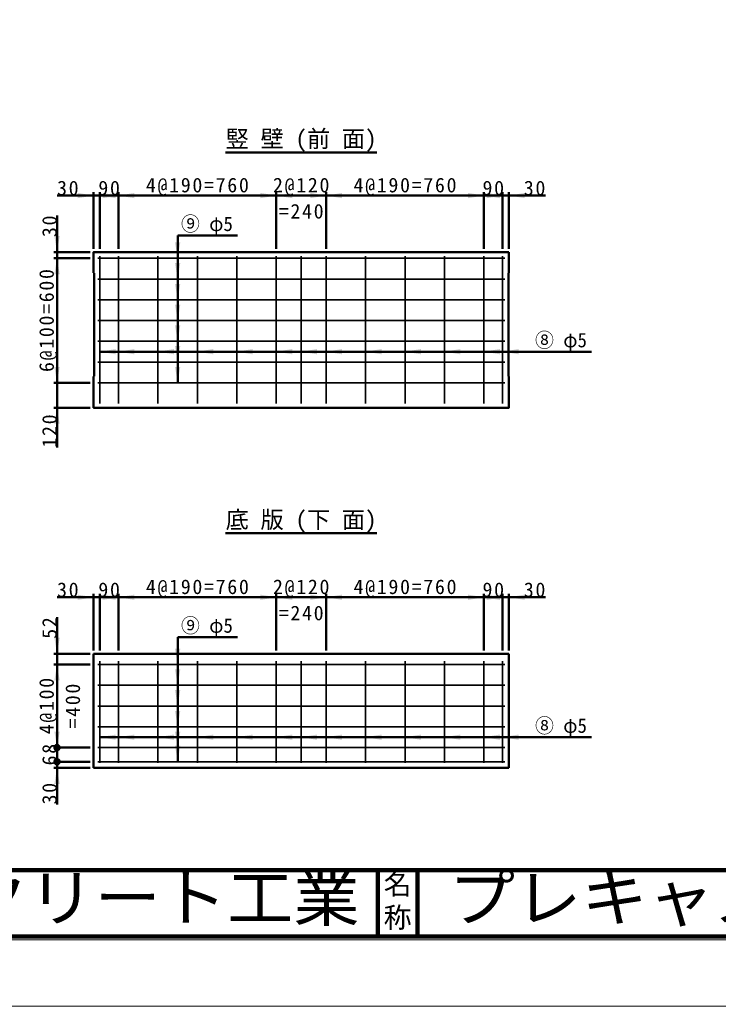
# Model space of a CAD drawing. Units: millimetres, scale not verified. Extents: x -2102 to 2102, y -1485 to 1485.
# Drawn here: x -1051 to 0, y -1485 to 0 of the extents above; entities that cross this region are included whole.
import ezdxf
from ezdxf.enums import TextEntityAlignment as Align

# ---------------------------------------------------------------- set-up
doc = ezdxf.new("R2010")
doc.units = ezdxf.units.MM
doc.header["$LTSCALE"] = 5
doc.layers.add('0-0_V-nasSTD', color=7, linetype='Continuous', lineweight=50)
doc.layers.add('0-1_0', color=7, linetype='Continuous', lineweight=100)
doc.styles.add('ＭＳ ゴシック', font='')
doc.styles.get('ＭＳ ゴシック').set_extended_font_data('MS Gothic')

msp = doc.modelspace()

# ---------------------------------------------------------------- linework, layer by layer
at = {"layer": '0-0_V-nasSTD'}
for p, q in [((-741.382, -199.67), (-513.882, -199.67)), ((-940.132, -264.67), (-995.132, -264.67)), ((-940.132, -259.67), (-940.132, -344.67)), ((-930.757, -264.67), (-940.132, -264.67)), ((-930.757, -259.67), (-930.757, -344.67)), ((-902.632, -264.67), (-930.757, -264.67)), ((-902.632, -259.67), (-902.632, -344.67)), ((-665.132, -264.67), (-902.632, -264.67)), ((-665.132, -259.67), (-665.132, -344.67)), ((-590.132, -264.67), (-665.132, -264.67)), ((-590.132, -259.67), (-590.132, -344.67)), ((-590.132, -264.67), (-352.632, -264.67)), ((-352.632, -259.67), (-352.632, -344.67)), ((-352.632, -264.67), (-324.507, -264.67)), ((-324.507, -259.67), (-324.507, -344.67)), ((-324.507, -264.67), (-315.132, -264.67)), ((-315.132, -259.67), (-315.132, -344.67)), ((-315.132, -264.67), (-260.132, -264.67)), ((-813.57, -324.67), (-723.57, -324.67)), ((-813.57, -324.67), (-813.57, -546.545)), ((-1000.132, -349.67), (-945.132, -349.67)), ((-315.132, -349.67), (-315.132, -380.92)), ((-945.132, -359.045), (-1000.132, -359.045)), ((-995.132, -359.045), (-995.132, -546.545)), ((-940.132, -380.92), (-939.351, -381.702)), ((-315.132, -380.92), (-315.914, -381.702)), ((-930.757, -499.67), (-190.757, -499.67)), ((-945.132, -546.545), (-1000.132, -546.545)), ((-995.132, -584.045), (-995.132, -546.545)), ((-945.132, -584.045), (-1000.132, -584.045)), ((-995.132, -584.045), (-995.132, -644.045)), ((-741.382, -773.097), (-513.882, -773.097)), ((-940.132, -869.347), (-995.132, -869.347)), ((-940.132, -864.347), (-940.132, -949.347)), ((-930.757, -869.347), (-940.132, -869.347)), ((-930.757, -864.347), (-930.757, -949.347)), ((-902.632, -869.347), (-930.757, -869.347)), ((-902.632, -864.347), (-902.632, -949.347)), ((-665.132, -869.347), (-902.632, -869.347)), ((-665.132, -864.347), (-665.132, -949.347)), ((-590.132, -869.347), (-665.132, -869.347)), ((-590.132, -864.347), (-590.132, -949.347)), ((-590.132, -869.347), (-352.632, -869.347)), ((-352.632, -864.347), (-352.632, -949.347)), ((-352.632, -869.347), (-324.507, -869.347)), ((-324.507, -864.347), (-324.507, -949.347)), ((-324.507, -869.347), (-315.132, -869.347)), ((-315.132, -864.347), (-315.132, -949.347)), ((-315.132, -869.347), (-260.132, -869.347)), ((-813.57, -929.347), (-813.57, -1116.847)), ((-813.57, -929.347), (-723.57, -929.347)), ((-1000.132, -954.347), (-945.132, -954.347)), ((-940.132, -954.347), (-940.132, -1126.222)), ((-315.132, -954.347), (-940.132, -954.347)), ((-315.132, -954.347), (-315.132, -1126.222)), ((-945.132, -970.597), (-1000.132, -970.597)), ((-995.132, -970.597), (-995.132, -1095.597)), ((-930.757, -1079.972), (-190.757, -1079.972)), ((-945.132, -1095.597), (-1000.132, -1095.597)), ((-995.132, -1116.847), (-995.132, -1095.597)), ((-945.132, -1116.847), (-1000.132, -1116.847)), ((-945.132, -1126.222), (-1000.132, -1126.222)), ((-995.132, -1126.222), (-995.132, -1116.847)), ((-995.132, -1126.222), (-995.132, -1181.222)), ((-315.132, -1126.222), (-940.132, -1126.222))]:
    msp.add_line(p, q, dxfattribs=at)
at = {"layer": '0-0_V-nasSTD', "lineweight": 35}
for p, q in [((-930.757, -355.92), (-930.757, -577.795)), ((-902.632, -355.92), (-902.632, -577.795)), ((-843.257, -355.92), (-843.257, -577.795)), ((-783.882, -355.92), (-783.882, -577.795)), ((-724.507, -355.92), (-724.507, -577.795)), ((-665.132, -355.92), (-665.132, -577.795)), ((-627.632, -355.92), (-627.632, -577.795)), ((-590.132, -355.92), (-590.132, -577.795)), ((-530.757, -355.92), (-530.757, -577.795)), ((-471.382, -355.92), (-471.382, -577.795)), ((-412.007, -355.92), (-412.007, -577.795)), ((-352.632, -355.92), (-352.632, -577.795)), ((-324.507, -355.92), (-324.507, -577.795)), ((-933.882, -359.045), (-321.382, -359.045)), ((-933.882, -390.295), (-321.382, -390.295)), ((-933.882, -421.545), (-321.382, -421.545)), ((-933.882, -452.795), (-321.382, -452.795)), ((-933.882, -484.045), (-321.382, -484.045)), ((-933.882, -515.295), (-321.382, -515.295)), ((-933.882, -546.545), (-321.382, -546.545)), ((-933.882, -970.597), (-321.382, -970.597)), ((-930.757, -965.597), (-930.757, -1118.722)), ((-902.632, -965.597), (-902.632, -1118.722)), ((-843.257, -965.597), (-843.257, -1118.722)), ((-783.882, -965.597), (-783.882, -1118.722)), ((-724.507, -965.597), (-724.507, -1118.722)), ((-665.132, -965.597), (-665.132, -1118.722)), ((-627.632, -965.597), (-627.632, -1118.722)), ((-590.132, -965.597), (-590.132, -1118.722)), ((-530.757, -965.597), (-530.757, -1118.722)), ((-471.382, -965.597), (-471.382, -1118.722)), ((-412.007, -965.597), (-412.007, -1118.722)), ((-352.632, -965.597), (-352.632, -1118.722)), ((-324.507, -965.597), (-324.507, -1118.722)), ((-933.882, -1001.847), (-321.382, -1001.847)), ((-933.882, -1033.097), (-321.382, -1033.097)), ((-933.882, -1064.347), (-321.382, -1064.347)), ((-933.882, -1095.597), (-321.382, -1095.597)), ((-933.882, -1116.847), (-321.382, -1116.847))]:
    msp.add_line(p, q, dxfattribs=at)
at = {"layer": '0-0_V-nasSTD', "lineweight": 100}
for p, q in [((-512.5, -1280), (-512.5, -1380)), ((-452.5, -1280), (-452.5, -1380)), ((-1997.5, -1380), (1997.5, -1380))]:
    msp.add_line(p, q, dxfattribs=at)
at = {"layer": '0-0_V-nasSTD', "lineweight": 18}
for points in [[(-2102.5, -1485), (-2102.5, 1485), (2102.5, 1485), (2102.5, -1485)], [(-2002.5, -1385), (-2002.5, 1385), (2002.5, 1385), (2002.5, -1385)]]:
    msp.add_lwpolyline(points, close=True, dxfattribs=at)
at = {"layer": '0-0_V-nasSTD'}
for points in [[(-995.132, -359.045), (-995.132, -349.67), (-995.132, -294.67)], [(-315.132, -349.67), (-940.132, -349.67), (-940.132, -380.92)], [(-940.132, -537.17), (-939.351, -536.389), (-939.351, -381.702)], [(-315.132, -537.17), (-315.914, -536.389), (-315.914, -381.702)], [(-940.132, -537.17), (-940.132, -584.045), (-315.132, -584.045), (-315.132, -537.17)], [(-995.132, -970.597), (-995.132, -954.347), (-995.132, -899.347)]]:
    msp.add_lwpolyline(points, dxfattribs=at)
for centre in [(-995.132, -1095.597), (-995.132, -1116.847)]:
    msp.add_circle(centre, 4, dxfattribs=at)
for points in [[(-964.132, -264.67), (-964.132, -260.67), (-940.132, -264.67)], [(-964.132, -268.67), (-964.132, -264.67), (-940.132, -264.67)], [(-930.757, -264.67), (-906.757, -264.67), (-906.757, -260.67)], [(-930.757, -264.67), (-906.757, -268.67), (-906.757, -264.67)], [(-926.632, -264.67), (-926.632, -260.67), (-902.632, -264.67)], [(-926.632, -268.67), (-926.632, -264.67), (-902.632, -264.67)], [(-902.632, -264.67), (-878.632, -264.67), (-878.632, -260.67)], [(-902.632, -264.67), (-878.632, -268.67), (-878.632, -264.67)], [(-689.132, -264.67), (-689.132, -260.67), (-665.132, -264.67)], [(-689.132, -268.67), (-689.132, -264.67), (-665.132, -264.67)], [(-665.132, -264.67), (-641.132, -264.67), (-641.132, -260.67)], [(-665.132, -264.67), (-641.132, -268.67), (-641.132, -264.67)], [(-614.132, -264.67), (-614.132, -260.67), (-590.132, -264.67)], [(-614.132, -268.67), (-614.132, -264.67), (-590.132, -264.67)], [(-590.132, -264.67), (-566.132, -264.67), (-566.132, -260.67)], [(-590.132, -264.67), (-566.132, -268.67), (-566.132, -264.67)], [(-376.632, -264.67), (-376.632, -260.67), (-352.632, -264.67)], [(-376.632, -268.67), (-376.632, -264.67), (-352.632, -264.67)], [(-352.632, -264.67), (-328.632, -264.67), (-328.632, -260.67)], [(-352.632, -264.67), (-328.632, -268.67), (-328.632, -264.67)], [(-348.507, -264.67), (-348.507, -260.67), (-324.507, -264.67)], [(-348.507, -268.67), (-348.507, -264.67), (-324.507, -264.67)], [(-315.132, -264.67), (-291.132, -264.67), (-291.132, -260.67)], [(-315.132, -264.67), (-291.132, -268.67), (-291.132, -264.67)], [(-999.132, -325.67), (-995.132, -349.67), (-995.132, -325.67)], [(-995.132, -349.67), (-995.132, -325.67), (-991.132, -325.67)], [(-817.57, -335.045), (-813.57, -359.045), (-813.57, -335.045)], [(-813.57, -359.045), (-813.57, -335.045), (-809.57, -335.045)], [(-999.132, -383.045), (-995.132, -383.045), (-995.132, -359.045)], [(-995.132, -383.045), (-995.132, -359.045), (-991.132, -383.045)], [(-817.57, -366.295), (-813.57, -390.295), (-813.57, -366.295)], [(-813.57, -390.295), (-813.57, -366.295), (-809.57, -366.295)], [(-817.57, -397.545), (-813.57, -421.545), (-813.57, -397.545)], [(-813.57, -421.545), (-813.57, -397.545), (-809.57, -397.545)], [(-817.57, -428.795), (-813.57, -452.795), (-813.57, -428.795)], [(-813.57, -452.795), (-813.57, -428.795), (-809.57, -428.795)], [(-817.57, -460.045), (-813.57, -484.045), (-813.57, -460.045)], [(-813.57, -484.045), (-813.57, -460.045), (-809.57, -460.045)], [(-930.757, -499.67), (-906.757, -499.67), (-906.757, -495.67)], [(-930.757, -499.67), (-906.757, -503.67), (-906.757, -499.67)], [(-902.632, -499.67), (-878.632, -499.67), (-878.632, -495.67)], [(-902.632, -499.67), (-878.632, -503.67), (-878.632, -499.67)], [(-843.257, -499.67), (-819.257, -499.67), (-819.257, -495.67)], [(-843.257, -499.67), (-819.257, -503.67), (-819.257, -499.67)], [(-817.57, -491.295), (-813.57, -515.295), (-813.57, -491.295)], [(-813.57, -515.295), (-813.57, -491.295), (-809.57, -491.295)], [(-783.882, -499.67), (-759.882, -499.67), (-759.882, -495.67)], [(-783.882, -499.67), (-759.882, -503.67), (-759.882, -499.67)], [(-724.507, -499.67), (-700.507, -499.67), (-700.507, -495.67)], [(-724.507, -499.67), (-700.507, -503.67), (-700.507, -499.67)], [(-665.132, -499.67), (-641.132, -499.67), (-641.132, -495.67)], [(-665.132, -499.67), (-641.132, -503.67), (-641.132, -499.67)], [(-627.632, -499.67), (-603.632, -499.67), (-603.632, -495.67)], [(-627.632, -499.67), (-603.632, -503.67), (-603.632, -499.67)], [(-590.132, -499.67), (-566.132, -499.67), (-566.132, -495.67)], [(-590.132, -499.67), (-566.132, -503.67), (-566.132, -499.67)], [(-530.757, -499.67), (-506.757, -499.67), (-506.757, -495.67)], [(-530.757, -499.67), (-506.757, -503.67), (-506.757, -499.67)], [(-471.382, -499.67), (-447.382, -499.67), (-447.382, -495.67)], [(-471.382, -499.67), (-447.382, -503.67), (-447.382, -499.67)], [(-412.007, -499.67), (-388.007, -499.67), (-388.007, -495.67)], [(-412.007, -499.67), (-388.007, -503.67), (-388.007, -499.67)], [(-352.632, -499.67), (-328.632, -499.67), (-328.632, -495.67)], [(-352.632, -499.67), (-328.632, -503.67), (-328.632, -499.67)], [(-324.507, -499.67), (-300.507, -499.67), (-300.507, -495.67)], [(-324.507, -499.67), (-300.507, -503.67), (-300.507, -499.67)], [(-999.132, -522.545), (-995.132, -546.545), (-995.132, -522.545)], [(-995.132, -546.545), (-995.132, -522.545), (-991.132, -522.545)], [(-817.57, -522.545), (-813.57, -546.545), (-813.57, -522.545)], [(-813.57, -546.545), (-813.57, -522.545), (-809.57, -522.545)], [(-999.132, -608.045), (-995.132, -608.045), (-995.132, -584.045)], [(-995.132, -608.045), (-995.132, -584.045), (-991.132, -608.045)], [(-964.132, -869.347), (-964.132, -865.347), (-940.132, -869.347)], [(-964.132, -873.347), (-964.132, -869.347), (-940.132, -869.347)], [(-930.757, -869.347), (-906.757, -869.347), (-906.757, -865.347)], [(-930.757, -869.347), (-906.757, -873.347), (-906.757, -869.347)], [(-926.632, -869.347), (-926.632, -865.347), (-902.632, -869.347)], [(-926.632, -873.347), (-926.632, -869.347), (-902.632, -869.347)], [(-902.632, -869.347), (-878.632, -869.347), (-878.632, -865.347)], [(-902.632, -869.347), (-878.632, -873.347), (-878.632, -869.347)], [(-689.132, -869.347), (-689.132, -865.347), (-665.132, -869.347)], [(-689.132, -873.347), (-689.132, -869.347), (-665.132, -869.347)], [(-665.132, -869.347), (-641.132, -869.347), (-641.132, -865.347)], [(-665.132, -869.347), (-641.132, -873.347), (-641.132, -869.347)], [(-614.132, -869.347), (-614.132, -865.347), (-590.132, -869.347)], [(-614.132, -873.347), (-614.132, -869.347), (-590.132, -869.347)], [(-590.132, -869.347), (-566.132, -869.347), (-566.132, -865.347)], [(-590.132, -869.347), (-566.132, -873.347), (-566.132, -869.347)], [(-376.632, -869.347), (-376.632, -865.347), (-352.632, -869.347)], [(-376.632, -873.347), (-376.632, -869.347), (-352.632, -869.347)], [(-352.632, -869.347), (-328.632, -869.347), (-328.632, -865.347)], [(-352.632, -869.347), (-328.632, -873.347), (-328.632, -869.347)], [(-348.507, -869.347), (-348.507, -865.347), (-324.507, -869.347)], [(-348.507, -873.347), (-348.507, -869.347), (-324.507, -869.347)], [(-315.132, -869.347), (-291.132, -869.347), (-291.132, -865.347)], [(-315.132, -869.347), (-291.132, -873.347), (-291.132, -869.347)], [(-999.132, -930.347), (-995.132, -954.347), (-995.132, -930.347)], [(-995.132, -954.347), (-995.132, -930.347), (-991.132, -930.347)], [(-817.57, -946.597), (-813.57, -970.597), (-813.57, -946.597)], [(-813.57, -970.597), (-813.57, -946.597), (-809.57, -946.597)], [(-999.132, -994.597), (-995.132, -994.597), (-995.132, -970.597)], [(-995.132, -994.597), (-995.132, -970.597), (-991.132, -994.597)], [(-817.57, -977.847), (-813.57, -1001.847), (-813.57, -977.847)], [(-813.57, -1001.847), (-813.57, -977.847), (-809.57, -977.847)], [(-817.57, -1009.097), (-813.57, -1033.097), (-813.57, -1009.097)], [(-813.57, -1033.097), (-813.57, -1009.097), (-809.57, -1009.097)], [(-817.57, -1040.347), (-813.57, -1064.347), (-813.57, -1040.347)], [(-813.57, -1064.347), (-813.57, -1040.347), (-809.57, -1040.347)], [(-999.132, -1071.597), (-995.132, -1095.597), (-995.132, -1071.597)], [(-995.132, -1095.597), (-995.132, -1071.597), (-991.132, -1071.597)], [(-930.757, -1079.972), (-906.757, -1079.972), (-906.757, -1075.972)], [(-930.757, -1079.972), (-906.757, -1083.972), (-906.757, -1079.972)], [(-902.632, -1079.972), (-878.632, -1079.972), (-878.632, -1075.972)], [(-902.632, -1079.972), (-878.632, -1083.972), (-878.632, -1079.972)], [(-843.257, -1079.972), (-819.257, -1079.972), (-819.257, -1075.972)], [(-843.257, -1079.972), (-819.257, -1083.972), (-819.257, -1079.972)], [(-817.57, -1071.597), (-813.57, -1095.597), (-813.57, -1071.597)], [(-813.57, -1095.597), (-813.57, -1071.597), (-809.57, -1071.597)], [(-783.882, -1079.972), (-759.882, -1079.972), (-759.882, -1075.972)], [(-783.882, -1079.972), (-759.882, -1083.972), (-759.882, -1079.972)], [(-724.507, -1079.972), (-700.507, -1079.972), (-700.507, -1075.972)], [(-724.507, -1079.972), (-700.507, -1083.972), (-700.507, -1079.972)], [(-665.132, -1079.972), (-641.132, -1079.972), (-641.132, -1075.972)], [(-665.132, -1079.972), (-641.132, -1083.972), (-641.132, -1079.972)], [(-627.632, -1079.972), (-603.632, -1079.972), (-603.632, -1075.972)], [(-627.632, -1079.972), (-603.632, -1083.972), (-603.632, -1079.972)], [(-590.132, -1079.972), (-566.132, -1079.972), (-566.132, -1075.972)], [(-590.132, -1079.972), (-566.132, -1083.972), (-566.132, -1079.972)], [(-530.757, -1079.972), (-506.757, -1079.972), (-506.757, -1075.972)], [(-530.757, -1079.972), (-506.757, -1083.972), (-506.757, -1079.972)], [(-471.382, -1079.972), (-447.382, -1079.972), (-447.382, -1075.972)], [(-471.382, -1079.972), (-447.382, -1083.972), (-447.382, -1079.972)], [(-412.007, -1079.972), (-388.007, -1079.972), (-388.007, -1075.972)], [(-412.007, -1079.972), (-388.007, -1083.972), (-388.007, -1079.972)], [(-352.632, -1079.972), (-328.632, -1079.972), (-328.632, -1075.972)], [(-352.632, -1079.972), (-328.632, -1083.972), (-328.632, -1079.972)], [(-324.507, -1079.972), (-300.507, -1079.972), (-300.507, -1075.972)], [(-324.507, -1079.972), (-300.507, -1083.972), (-300.507, -1079.972)], [(-817.57, -1092.847), (-813.57, -1116.847), (-813.57, -1092.847)], [(-813.57, -1116.847), (-813.57, -1092.847), (-809.57, -1092.847)], [(-999.132, -1150.222), (-995.132, -1150.222), (-995.132, -1126.222)], [(-995.132, -1150.222), (-995.132, -1126.222), (-991.132, -1150.222)]]:
    msp.add_solid(points, dxfattribs=at)
at = {"layer": '0-1_0'}
msp.add_line((-1997.5, -1280), (1997.5, -1280), dxfattribs=at)

# ---------------------------------------------------------------- texts
at = {"layer": '0-0_V-nasSTD', "style": 'ＭＳ ゴシック'}
for s, height, p in [('竪 壁 (前 面)', 25.66, (-741.382, -199.67)), ('底 版 (下 面)', 25.66, (-741.382, -773.097)), ('名', 30.79, (-503.518, -1326.001)), ('称', 30.79, (-503.524, -1375.99))]:
    msp.add_text(s, height=height, dxfattribs=at).set_placement(p, align=Align.BOTTOM_LEFT)
for s, height, width, p in [('⑨ φ5', 21.85, 0.95, (-808.523, -324.67)), ('⑧ φ5', 21.85, 0.95, (-275.71, -499.67)), ('⑨ φ5', 21.85, 0.95, (-808.523, -929.347)), ('⑧ φ5', 21.85, 0.95, (-275.71, -1079.972)), ('(株)船生コンクリート工業', 69.65, 1.05, (-1736.5, -1377.45)), ('プレキャストウォール', 69.65, 1.05, (-405.5, -1377.53))]:
    msp.add_text(s, height=height, dxfattribs=dict(at, width=width)).set_placement(p, align=Align.BOTTOM_LEFT)
at = {"layer": '0-0_V-nasSTD', "char_height": 21.99, "attachment_point": 7, "style": 'ＭＳ ゴシック'}
for s, insert in [('\\T1.17;30', (-995.132, -264.67)), ('\\T1.17;90', (-932.945, -264.67)), ('\\T1.17;4@190=760', (-861.382, -264.67)), ('\\T1.17;2@120', (-670.132, -264.67)), ('\\T1.17;4@190=760', (-548.882, -264.67)), ('\\T1.17;90', (-354.82, -264.67)), ('\\T1.17;30', (-292.632, -264.67)), ('\\T1.17;=240', (-661.382, -299.67)), ('\\T1.17;4@190=760', (-861.382, -869.347)), ('\\T1.17;2@120', (-670.132, -869.347)), ('\\T1.17;4@190=760', (-548.882, -869.347)), ('\\T1.17;30', (-995.132, -869.347)), ('\\T1.17;90', (-932.945, -869.347)), ('\\T1.17;90', (-354.82, -869.347)), ('\\T1.17;30', (-292.632, -869.347)), ('\\T1.17;=240', (-661.382, -904.347))]:
    msp.add_mtext(s, dxfattribs=dict(at, insert=insert))
at = {"layer": '0-0_V-nasSTD', "char_height": 21.99, "attachment_point": 7, "rotation": 90, "style": 'ＭＳ ゴシック'}
for s, insert in [('\\T1.17;30', (-995.132, -327.17)), ('\\T1.17;6@100=600', (-995.132, -530.295)), ('\\T1.17;120', (-995.132, -644.045)), ('\\T1.17;52', (-995.132, -931.847)), ('\\T1.17;4@100', (-995.132, -1075.597)), ('\\T1.17;=400', (-960.132, -1066.847)), ('\\T1.17;68', (-995.132, -1122.472)), ('\\T1.17;30', (-995.132, -1181.222))]:
    msp.add_mtext(s, dxfattribs=dict(at, insert=insert))

doc.saveas('drawing.dxf')
